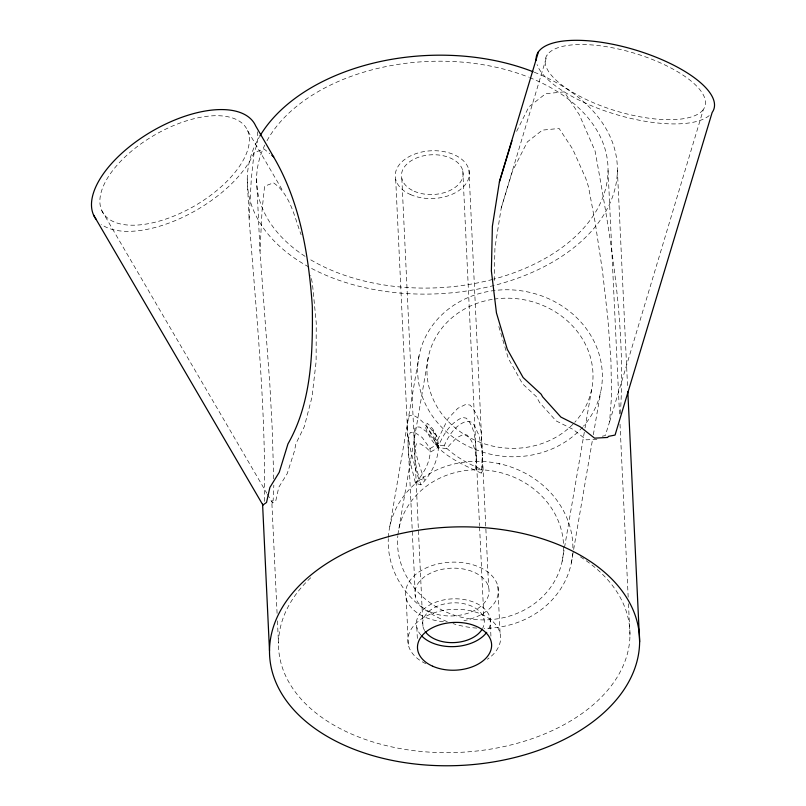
<?xml version="1.0" encoding="UTF-8"?>
<svg xmlns="http://www.w3.org/2000/svg" width="806" height="806" viewBox="0 0 806 806"><rect width="100%" height="100%" fill="white"/><g stroke="black" fill="none" stroke-linecap="round" stroke-linejoin="round"><path stroke-width="0.6" stroke-dasharray="4.03 3.02" d="M494.199 280.528L494.934 247.875L501.241 207.948L547.214 54.828M264.499 501.392C265.93 407.03 256.157 312.778 249.125 218.748L251.291 179.063L254.081 152.666L263.975 148.929L269.839 153.674M273.748 478.915L272.166 427.623L269.859 384.784L259.995 251.059L262.091 209.933L264.6 186.196L273.496 182.831C290.341 194.296 294.331 216.784 301.122 234.788M415.453 483.268C423.472 473.706 431.17 461.364 430.041 448.509L422.193 437.497L415.181 432.731L410.264 432.439C404.229 448.882 412.068 466.916 415.453 483.268L420.974 484.859C436.701 469.344 447.622 439.441 427.15 423.281L425.77 427.865C433.386 452.106 459.823 463.359 481.212 473.102L482.331 455.209M602.253 436.197L605.256 435.613L609.598 421.82L611.542 396.441L610.958 361.209L607.865 318.521L602.505 271.29L595.211 222.738L588.471 186.66L585.811 178.489L572.673 149.05L559.102 128.466L542.418 130.119L527.346 141.916L512.535 171.023L501.241 207.948M620.378 413.589C626.05 325.463 610.777 237.367 595.05 150.934L579.323 114.754L564.22 91.864L545.662 93.698L528.907 106.825L515.759 133.081M389.792 526.55L419.221 355.003M398.95 528.393L428.379 356.836M562.165 561.258L584.824 429.195M585.035 427.956L591.594 389.701M571.323 563.092L573.439 550.75M573.65 549.521L592.501 439.673M593.347 434.736L600.752 391.545M609.598 421.82L703.396 109.394A83.26 30.285 16.7 0 0 602.142 46.053A83.26 30.285 16.7 0 0 570.386 90.877A83.26 30.285 16.7 0 0 703.396 109.394M481.212 473.102L483.046 470.1C469.001 464.145 454.916 456.78 444.166 445.819C448.71 435.442 455.37 424.853 466.745 421.206L470.966 422.022L473.706 424.319L479.016 435.401L482.19 450.937M430.041 448.509L438.192 443.884C430.988 434.021 425.9 421.588 414.385 415.846L409.468 415.564C404.189 426.979 409.206 440.197 410.989 451.904L416.793 473.344L420.974 484.859M267.451 494.32L272.529 503.025L275.803 500.717L278.795 487.247L287.208 473.626L294.573 450.675L295.873 443.753L304.295 426.686L312.033 396.955L316.113 361.572L316.244 322.924L312.436 283.652L310.743 275.249M277.083 613.386L271.783 500.989L273.133 500.717L273.828 485.141M596.934 439.26L586.385 439.834L573.298 429.507L556.13 420.903L539.637 402.627L536.333 396.612L522.58 383.888L508.344 358.469L498.602 325.785M444.166 445.819L435.431 444.479L448.156 418.475L457.778 408.33L465.949 404.32L470.17 405.136C485.746 422.374 480.497 448.912 483.046 470.1M436.953 436.378L429.407 427.15L426.334 425.79L438.948 448.438L432.338 428.47M247.513 130.431A83.26 40.693 -30.3 0 1 152.586 222.819A83.26 40.693 -30.3 0 1 123.771 158.147A83.26 40.693 -30.3 0 1 247.513 130.431L282.271 189.964M101.727 210.507L266.816 493.232M271.783 500.989L272.529 503.025M617.386 170.298L627.642 387.888M608.046 170.509L619.592 415.362M620.015 424.158L628.186 597.427M628.478 603.714L629.96 635.098M497.846 586.194L500.073 633.365M468.941 169.955L488.627 587.383M490.078 618.041L490.955 636.649M462.795 170.741L479.54 525.734M479.59 526.993L483.922 618.827M401.841 178.549L422.969 626.625M395.696 179.335L415.372 596.752M416.823 627.411L417.407 639.823M406.153 597.931L408.38 645.102M256.58 178.781L259.995 251.059M277.435 620.882L278.493 643.369M247.251 178.992L249.125 218.748M709.209 115.59A92.599 33.681 16.7 0 1 616.429 114.603A92.599 33.681 16.7 0 1 537.068 64.53M534.277 72.218A185.189 119.288 -2.7 0 1 593.881 228.41A185.189 119.288 -2.7 0 1 354.257 285.022A185.189 119.288 -2.7 0 1 259.2 137.211M424.631 630.604A30.87 19.878 -2.7 0 1 452.72 602.858A30.87 19.878 -2.7 0 1 482.754 628.116M580.37 556.835A175.849 113.273 -2.7 0 1 583.383 712.534A175.849 113.273 -2.7 0 1 342.389 729.742A175.849 113.273 -2.7 0 1 312.688 575.947M443.441 621.718A46.436 29.903 -2.7 0 1 412.712 577.227A46.436 29.903 -2.7 0 1 489.373 573.298A46.436 29.903 -2.7 0 1 463.893 620.67M425.79 663.66A46.436 29.903 -2.7 0 1 418.697 620.963A46.436 29.903 -2.7 0 1 485.434 616.227A46.436 29.903 -2.7 0 1 487.328 659.288M420.974 635.148A37.096 23.888 -2.7 0 1 450.957 598.939A37.096 23.888 -2.7 0 1 488.023 630.393M529.633 77.588A175.849 113.273 -2.7 0 1 606.898 182.821A175.849 113.273 -2.7 0 1 493.756 279.138M492.557 279.46A175.849 113.273 -2.7 0 1 309.292 258.978M305.081 256.338A175.849 113.273 -2.7 0 1 264.781 145.06M266.957 140.828A175.849 113.273 -2.7 0 1 528.434 77.104M257.416 131.741A92.599 45.257 -30.3 0 1 198.387 208.986A92.599 45.257 -30.3 0 1 101.103 224.229M572.683 553.52A92.599 83.23 9.7 0 1 484.043 628.337M476.779 628.096A92.599 83.23 9.7 0 1 453.032 623.602M447.3 621.617A92.599 83.23 9.7 0 1 388.291 538.559M388.351 537.35A92.599 83.23 9.7 0 1 483.529 461.506A92.599 83.23 9.7 0 1 572.895 548.654M582.637 427.12A92.599 83.23 9.7 0 1 424.47 402.003A92.599 83.23 9.7 0 1 522.137 290.926A92.599 83.23 9.7 0 1 583.463 426.193M494.058 299.107A83.26 74.837 9.7 0 1 581.035 336.727A83.26 74.837 9.7 0 1 574.749 422.314M573.026 424.137A83.26 74.837 9.7 0 1 438.565 409.226A83.26 74.837 9.7 0 1 492.869 299.288M563.575 546.619A83.26 74.837 9.7 0 1 477.434 619.713A83.26 74.837 9.7 0 1 397.842 535.647M397.973 534.418A83.26 74.837 9.7 0 1 483.691 469.938A83.26 74.837 9.7 0 1 563.555 545.39M476.265 458.02L475.459 470.764L476.809 469.001C476.356 457.375 475.641 443.683 467.047 435.059L463.541 434.384L456.74 437.718L449.325 445.285L446.927 448.861L437.93 447.29C442.857 435.27 450.161 422.495 462.745 417.498L466.251 418.183C476.195 428.339 475.56 444.499 476.275 457.808L476.265 458.02M414.979 428.228C411.463 446.101 419.14 463.903 424.591 480.729L419.301 478.814C416.561 467.651 412.007 454.906 416.541 443.733L420.631 443.965L426.565 448.005L430.555 452.095L438.736 447.118L433.134 438.676L425.77 431.119L419.835 427.089L415.745 426.848L414.979 428.228M498.974 463.752L499.74 464.055L498.974 463.752M410.456 194.548A37.096 23.888 -2.7 0 0 469.173 176.192A37.096 23.888 -2.7 0 0 417.327 153.19A37.096 23.888 -2.7 0 0 410.456 194.548M414.123 191.213A30.87 19.878 -2.7 0 0 462.987 175.93A30.87 19.878 -2.7 0 0 419.845 156.797A30.87 19.878 -2.7 0 0 414.123 191.213M430.142 611.976A37.096 23.888 -2.7 0 0 488.859 593.609A37.096 23.888 -2.7 0 0 437.013 570.618A37.096 23.888 -2.7 0 0 430.142 611.976"/><path stroke-width="1.21" d="M538.458 51.765L499.398 181.874L492.375 226.274L491.378 270.977L496.456 312.93L507.286 349.28L523.124 377.54L541.189 394.245L542.579 396.774L560.916 417.105L580.018 426.676L594.576 438.162L607.603 437.457L608.51 436.358L615.069 435.069L712.161 112.457A92.599 33.681 16.7 0 0 634.181 49.619A92.599 33.681 16.7 0 0 536.141 60.248M499.398 181.874L511.951 140.798M93.556 215.001L262.897 505.03L266.544 502.47L269.869 487.479L279.229 472.326L287.964 443.894C311.7 402.355 312.919 352.706 312.315 306.079C308.658 255.28 300.255 203.183 274.503 158.47L255.693 125.938A92.599 45.257 -30.3 0 0 151.911 131.328A92.599 45.257 -30.3 0 0 95.924 219.091M271.783 155.266L273.738 156.848M262.897 505.03L262.585 504.173L269.496 650.664M627.824 391.666L639.621 641.959A185.189 119.288 -2.7 0 1 361.017 751.877A185.189 119.288 -2.7 0 1 363.032 545.088A185.189 119.288 -2.7 0 1 639.621 641.959M482.22 629.113A30.87 19.878 -2.7 0 1 454.171 642.594A30.87 19.878 -2.7 0 1 425.236 631.551M259.824 136.154A185.189 119.288 -2.7 0 1 533.088 71.754M486.723 632.337A37.096 23.888 -2.7 0 1 455.138 646.563A37.096 23.888 -2.7 0 1 421.79 636.035M432.691 666.219A37.096 23.888 -2.7 0 0 491.418 647.853A37.096 23.888 -2.7 0 0 439.572 624.852A37.096 23.888 -2.7 0 0 432.691 666.219"/></g></svg>
